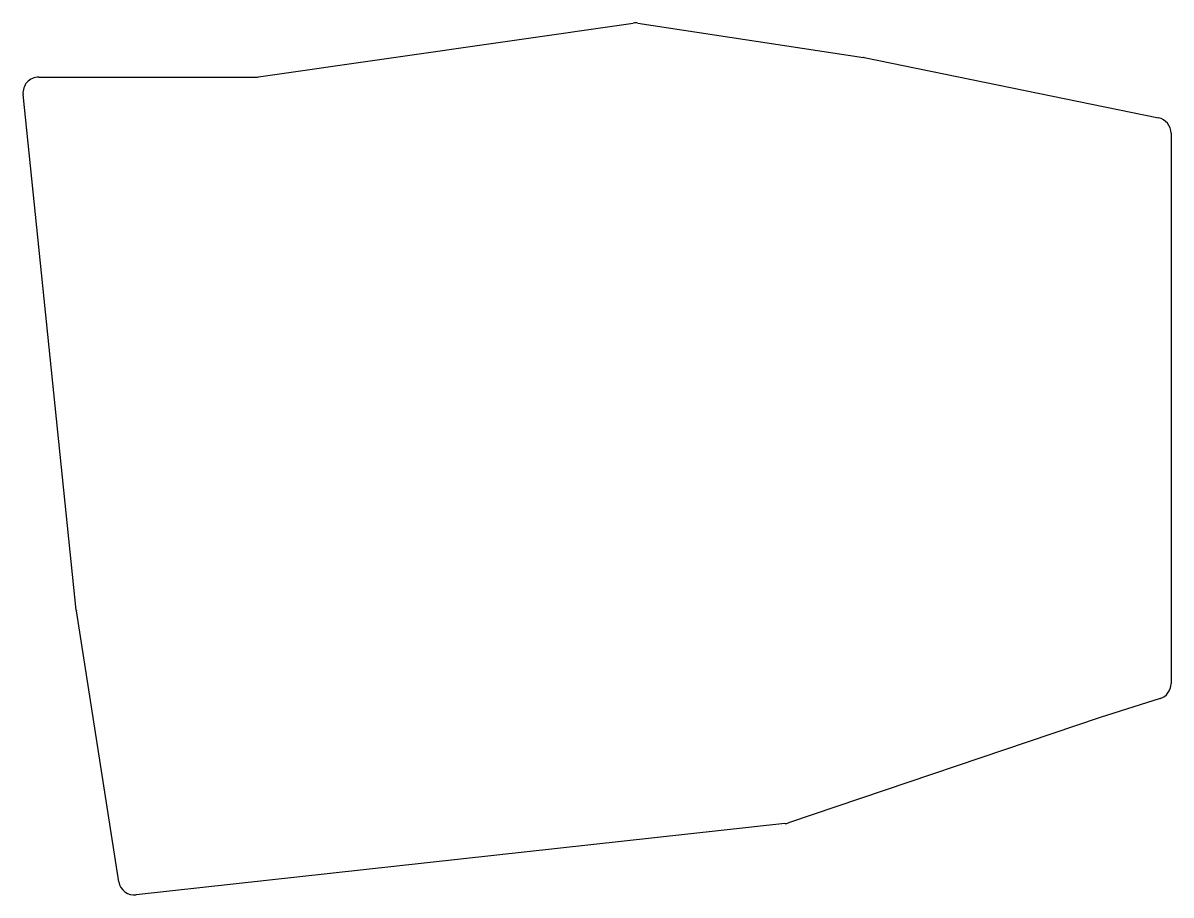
# Model space of a CAD drawing. Header units: millimetres. Extents: x 254 to 400, y -135 to -24.
import ezdxf

# ---------------------------------------------------------------- set-up
doc = ezdxf.new("R2010")
doc.units = ezdxf.units.MM

msp = doc.modelspace()

# ---------------------------------------------------------------- linework, layer by layer
for p, q in [((284.14, -30.98), (331.71, -24.14)), ((332.29, -24.14), (360.95, -28.49)), ((361.05, -28.51), (398.4, -36.17)), ((256.22, -31), (283.86, -31)), ((260.99, -98.7), (254.23, -33.21)), ((400, -38.13), (400, -108.04)), ((266.39, -133.21), (261.01, -98.8)), ((398.6, -109.94), (391.02, -112.34)), ((390.98, -112.36), (351.41, -125.73)), ((350.98, -125.82), (268.59, -134.89))]:
    msp.add_line(p, q)
for centre, start, end in [((331.99, -26.12), 81.3726, 98.1802), ((360.65, -30.47), 78.4078, 81.3726), ((256.22, -33), 90, 185.8989), ((283.86, -29), 270, 278.1802), ((398, -38.13), 0, 78.4078), ((262.98, -98.49), 185.8989, 188.897), ((398, -108.04), 287.5713, 0), ((391.62, -114.25), 107.5713, 108.6722), ((350.77, -123.84), 276.2783, 288.6722), ((268.37, -132.9), 188.897, 276.2783)]:
    msp.add_arc(centre, 2, start, end)

doc.saveas('drawing.dxf')
